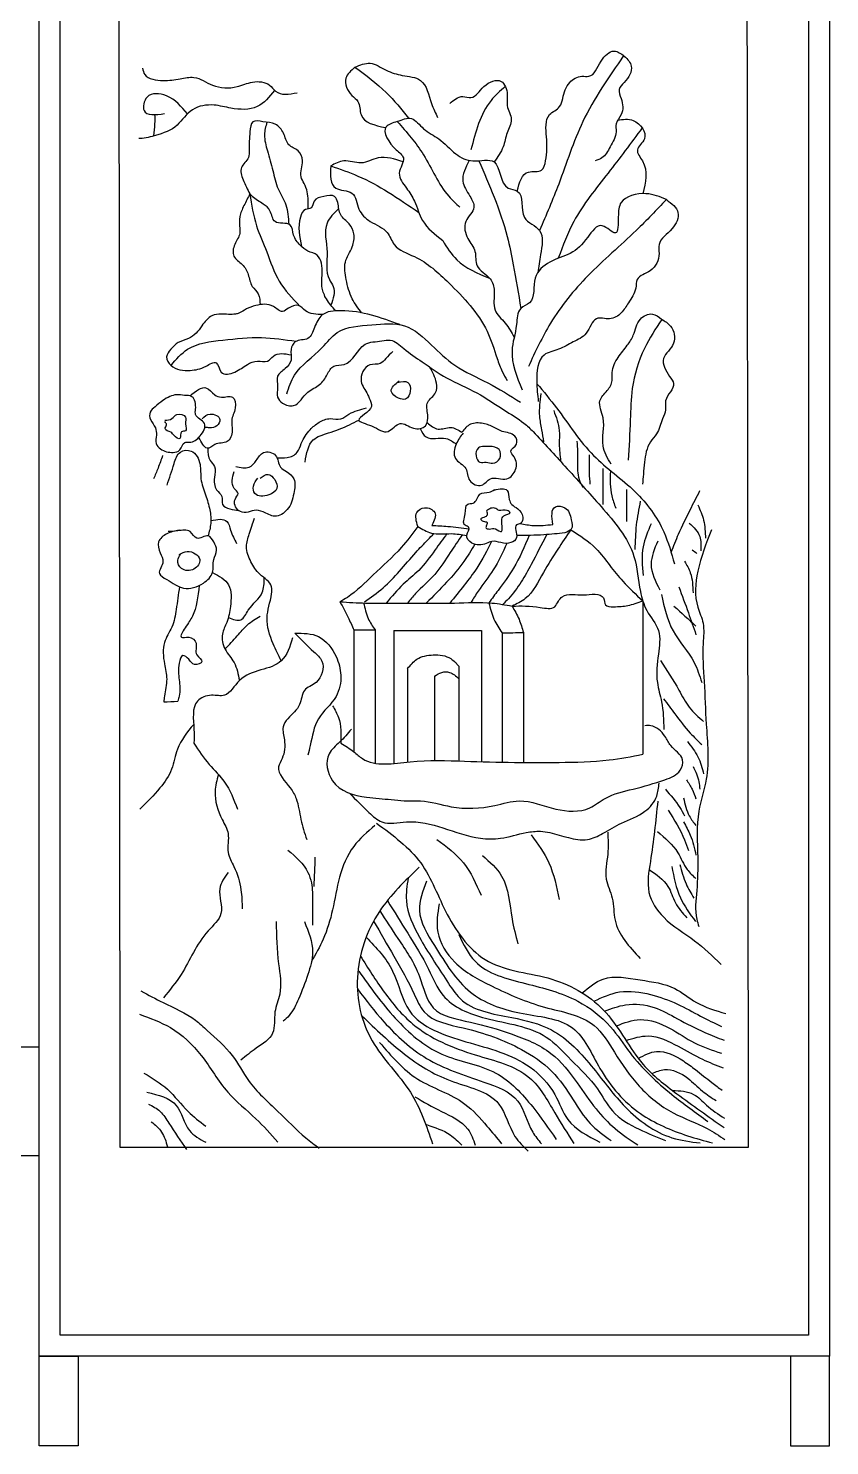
# Model space of a CAD drawing. Extents: x -66030 to 95157, y -13132 to 45879.
# Drawn here: x 18603 to 19360, y 3792 to 5132 of the extents above; entities that cross this region are included whole.
import ezdxf

# ---------------------------------------------------------------- set-up
doc = ezdxf.new("R2010")
doc.units = 0
doc.header["$LTSCALE"] = 100
doc.header["$MEASUREMENT"] = 0
doc.layers.add('7', color=105, linetype='CONTINUOUS')

msp = doc.modelspace()

# ---------------------------------------------------------------- linework, layer by layer
at = {"layer": '7'}
for p, q in [((19183.6, 4590.6), (19183.6, 4445.5)), ((18910.6, 4563.1), (18910.6, 4447.9)), ((18930.7, 4563.1), (18930.7, 4437)), ((18948.4, 4562.5), (19031.2, 4562.5)), ((18948.4, 4562.5), (18948.4, 4436.8)), ((19031.2, 4562.5), (19031.2, 4438.5)), ((19050.7, 4560.2), (19050.7, 4438.1)), ((19070.8, 4560.8), (19070.8, 4437.8)), ((18961.4, 4526.5), (18961.4, 4438.2)), ((18986.8, 4519.4), (18986.8, 4439.6)), ((19009.9, 4528.9), (19009.9, 4439.2))]:
    msp.add_line(p, q, dxfattribs=at)
for points in [[(18613.3, 5938), (19360.2, 5938), (19360.2, 3876.5), (18613.3, 3876.5)], [(18633.3, 5918), (19340.2, 5918), (19340.2, 3896.5), (18633.3, 3896.5)], [(18688.5, 5562.1), (19281.6, 5562.1), (19283.1, 4073.7), (18690, 4073.7)], [(18592.9, 4066.1), (18613.3, 4066.1), (18613.3, 4168.5), (18592.9, 4168.5)], [(18613.3, 3876.5), (18650.3, 3876.5), (18650.3, 3791.9), (18613.3, 3791.9)], [(19360.2, 3876.5), (19323.2, 3876.5), (19323.2, 3791.9), (19360.2, 3791.9)]]:
    msp.add_lwpolyline(points, close=True, dxfattribs=at)
for points in [[(19065.1, 4977.9), (19075.6, 4996), (19088, 4997.9), (19091.8, 5006.5), (19092.7, 5029.3), (19095.6, 5050.3), (19105.1, 5057.9), (19108, 5065.5), (19114.6, 5080.7), (19126.1, 5086.5), (19132.8, 5086.5), (19144.2, 5100.7), (19156.6, 5110.3), (19166.1, 5105.5), (19172.8, 5096), (19166.1, 5080.7), (19161.3, 5074.1), (19163.2, 5065.5), (19163.2, 5050.3), (19158.5, 5041.7), (19158.5, 5034.1), (19152.8, 5019.8), (19145.1, 5009.3), (19138.5, 5006.5)], [(19165.5, 5106), (19127, 5043.6), (19104.2, 4984.6), (19086.1, 4940.8)], [(18710.8, 5094.1), (18713.1, 5088.3), (18730.5, 5082.5), (18746.5, 5084), (18759.6, 5085.4), (18777.1, 5078.1), (18800.3, 5076.7), (18814.9, 5081), (18830.9, 5078.1), (18836.7, 5072.3), (18857.1, 5070.9)], [(18911.7, 5095), (18903.1, 5084.6), (18908.8, 5068.4), (18914.5, 5062.7), (18917.4, 5050.3), (18940.7, 5038)], [(18911.7, 5095), (18926, 5098.8), (18941.2, 5092.2), (18956.4, 5087.4), (18973.6, 5082.6), (18984.1, 5060.7), (18989.8, 5047.4)], [(18911.7, 5095), (18941.2, 5071.2), (18962.3, 5046.8)], [(19001.2, 5060.7), (19013.6, 5067.4), (19021.3, 5066.5), (19033.6, 5076.9), (19049.8, 5081.7), (19055.6, 5069.3), (19055.6, 5058.8), (19059.4, 5045.5), (19055.6, 5033.1), (19051.7, 5019.8), (19043.2, 5005.5)], [(18753.4, 5050.9), (18733.5, 5068), (18715.3, 5066.7), (18712.4, 5054.1), (18731.8, 5051.2)], [(19053.7, 5077), (19040.3, 5063.6), (19021.3, 5016.9)], [(18722.4, 5050.3), (18722.4, 5041.4), (18721.2, 5030.1)], [(18867.4, 4961.1), (18866.6, 4977.2), (18863.7, 4985.1), (18860.8, 4991.6), (18862.2, 5006.7), (18857.9, 5016.1), (18849.2, 5021.8), (18844.2, 5032.7), (18836.3, 5041.3), (18824.7, 5043.5), (18815.3, 5043.5), (18812.5, 5034.1), (18811.7, 5016.8), (18811, 5009.6), (18804.5, 5000.2), (18806, 4988.7), (18812.4, 4975.3)], [(18828.5, 5043), (18826.2, 5031.2), (18829, 5016.1), (18834.1, 4997.3), (18839.1, 4980), (18846.4, 4964.9), (18849.1, 4946.7)], [(18951.7, 5043.6), (18941.2, 5038.8), (18950.7, 5016.9), (18957.4, 5009.3), (18953.6, 4995), (18960.3, 4980.8), (18967.9, 4968.4), (18975.5, 4950.3), (18994.6, 4931.2)], [(18951.7, 5043.6), (18965, 5046.5), (18976.5, 5036.9), (18990.8, 5027.4), (19007, 5013.1), (19023.2, 5006.5), (19043.2, 5005.5), (19056.5, 4980.8), (19065.1, 4977.9), (19071.8, 4953.1), (19086.1, 4940.8), (19087, 4917.9), (19084.5, 4900.9)], [(18951.7, 5043.6), (18976.5, 5012.2), (19000.3, 4973.1), (19010.8, 4962.7)], [(19159.8, 5044.9), (19174.7, 5044.6), (19185.2, 5027.4), (19178.5, 5016.9), (19183.3, 5006.5), (19183.8, 4975.5)], [(19183, 5037.7), (19150.9, 4995), (19118.5, 4949.3), (19103.8, 4914.5)], [(18888.8, 5001.7), (18893.5, 4980.8), (18908.8, 4976), (18915.5, 4960.8), (18926, 4949.3), (18942.2, 4938.8), (18948.8, 4927.4), (18967.9, 4916), (19000.3, 4891.2), (19036.5, 4845.5), (19046, 4819.8), (19050.8, 4807.4), (19055.6, 4798.9)], [(18957.1, 5005.6), (18933.6, 5009.3), (18917.4, 5004.6), (18901.2, 5006.5), (18888.8, 5001.7)], [(18888.8, 5001.7), (18914.5, 4992.2), (18943.1, 4976.9), (18972, 4957.8)], [(19019.7, 5006.9), (19013.6, 4987.4), (19020.3, 4973.1), (19024.1, 4962.7), (19016.5, 4949.3), (19018.4, 4933.1), (19025.1, 4920.8), (19027, 4907.4), (19039.4, 4895), (19043.2, 4883.6), (19044.1, 4865.5), (19053.7, 4853.1), (19062.1, 4839.8)], [(19028.7, 5006.6), (19043.2, 4972.2), (19055.6, 4935), (19061.3, 4908.4), (19068.4, 4866.9)], [(18812.4, 4975.3), (18806.8, 4964.2), (18802.8, 4953.8), (18802.8, 4942.7), (18802.8, 4938), (18798.1, 4927.6), (18797.3, 4916.5), (18805.2, 4908.6), (18810.8, 4899), (18814.7, 4887.9), (18820.3, 4880.8), (18822, 4870.5)], [(18893.5, 4864.8), (18884.7, 4876), (18880.7, 4886.3), (18880.7, 4899.8), (18875.9, 4917.3), (18867.2, 4921.3), (18860, 4926.8), (18853.7, 4936.4), (18850.5, 4945.9), (18836.2, 4949.1), (18831.4, 4959.4), (18825.1, 4965.7), (18814.7, 4972.9), (18812.4, 4975.3)], [(18812.4, 4975.3), (18818.7, 4945.1), (18828.3, 4920.5), (18840.2, 4892.7), (18859.7, 4869.1)], [(18918, 4862.8), (18909.1, 4876.2), (18903.4, 4894.3), (18902.6, 4910.8), (18909.1, 4925.3), (18910.6, 4937.5), (18906.2, 4946.9), (18898.3, 4955.5), (18895.4, 4967.1), (18892.5, 4972.8), (18882.4, 4972.8), (18873.1, 4968.5), (18870.2, 4962), (18865.1, 4960.6), (18860.1, 4953.4), (18861.2, 4925.7)], [(19205.9, 4970), (19186.6, 4975.5), (19163.2, 4967.2), (19160.5, 4953.5), (19157.8, 4938.4), (19145.4, 4945.2), (19131.6, 4934.3), (19115.1, 4919.1), (19095.9, 4910.9), (19082.1, 4895.8), (19076.6, 4872.4), (19068.4, 4866.9), (19064.3, 4851.8), (19060.1, 4827.1), (19069.8, 4790)], [(18896.5, 4961.4), (18885.3, 4947.6), (18885.3, 4920.2), (18887.5, 4894.3), (18891.1, 4887.8), (18888.9, 4870)], [(19205.9, 4970), (19177.5, 4940.8), (19131.8, 4897.9), (19096.5, 4853.1), (19075.6, 4812.2)], [(19205.9, 4970), (19216.9, 4957.6), (19211.4, 4942.5), (19199, 4927.4), (19199, 4919.1), (19190.7, 4902.7), (19178.4, 4894.4), (19177, 4886.2), (19170.1, 4872.4), (19163.2, 4862.8), (19152.3, 4857.3), (19139.9, 4857.3), (19130.3, 4843.6), (19117.9, 4835.3), (19104.1, 4828.5), (19090.4, 4823), (19083.5, 4798.2), (19084.9, 4779)], [(18994.6, 4931.2), (19007.9, 4913.1), (19038.9, 4895.6)], [(18881.2, 4861.3), (18864.8, 4864.9), (18858.4, 4869.7), (18848.9, 4867.3), (18843.3, 4864.1), (18834.6, 4868.9), (18817.9, 4869.7), (18809.2, 4866.5), (18802, 4862.5), (18798.9, 4861.7), (18785.3, 4861.7), (18776.6, 4860.1), (18767.1, 4850.6), (18761.5, 4843.5), (18754.4, 4838.7), (18744.8, 4834.7), (18737.7, 4828.4), (18733.7, 4821.2), (18737.7, 4813.3), (18755.9, 4808.5), (18771, 4812.5), (18780.6, 4815.7), (18785.3, 4806.9), (18798.1, 4806.9), (18810, 4814.1), (18819.5, 4817.3), (18829, 4817.3), (18834.6, 4822), (18851.4, 4823.2)], [(18954.1, 4851.7), (18898.2, 4864.9), (18880.7, 4860.9), (18873.5, 4849), (18867.2, 4838.7), (18855.3, 4835.5), (18851.3, 4828.4), (18851.3, 4818.1), (18845.7, 4810.1), (18838.6, 4803), (18838.6, 4792.7), (18838.6, 4783.1), (18843.3, 4777.6), (18853.7, 4775.2), (18867.2, 4787.9), (18878.3, 4795), (18885.5, 4804.6), (18891.8, 4812.5), (18901.4, 4814.1), (18921.2, 4833.1), (18937.1, 4836.3), (18945.1, 4837.1), (18957.8, 4829.2), (18975.2, 4816.5), (18998.3, 4801.4), (19026.9, 4787.1), (19052.3, 4771.2), (19071.4, 4758.5), (19080.1, 4750.6)], [(18847.3, 4786.3), (18854.5, 4803.8), (18880.7, 4830), (18895, 4844.3), (18927.6, 4851.4), (18958.6, 4850.6), (18984, 4832.4), (19006.2, 4813.3), (19037.2, 4796.6), (19068.2, 4778.4)], [(19153.7, 4719.8), (19146.1, 4737), (19146.1, 4763.6), (19143.2, 4779.8), (19149.9, 4789.3), (19154.7, 4798.9), (19154.7, 4806.5), (19160.4, 4820.8), (19169, 4832.2), (19174.7, 4841.7), (19181.4, 4857), (19192.8, 4861.7), (19201.4, 4857), (19209.9, 4850.3), (19212.8, 4834.1), (19203.3, 4819.8), (19209, 4802.7), (19212.8, 4796), (19205.2, 4779.8), (19205.2, 4771.2), (19202.3, 4762.7), (19196.6, 4748.4), (19190.9, 4740.8), (19185.2, 4721.7), (19184.2, 4710.3), (19183.3, 4700.8)], [(19201.7, 4856.7), (19185.2, 4829.3), (19173.7, 4791.2), (19171.8, 4761.7), (19169.9, 4723.6)], [(18737.9, 4813.1), (18753.6, 4828.4), (18786.9, 4837.1), (18823.5, 4839.5), (18856.2, 4836)], [(18947.5, 4826.3), (18940.8, 4819.6), (18935.5, 4815.1), (18925.8, 4813.6), (18917.6, 4797.9), (18923.6, 4785.9), (18925.1, 4782.2), (18927.3, 4774.4), (18915.4, 4761.5), (18927.3, 4756), (18943, 4750.8), (18954.3, 4758.2), (18967, 4753.8), (18978.2, 4756), (18980.4, 4766.5), (18980.4, 4778.4), (18987.9, 4787.4), (18988.7, 4796.4), (18982.4, 4811.6)], [(18952, 4797.1), (18961.7, 4797.1), (18964, 4788.9), (18959.5, 4781.4), (18952.8, 4782.2), (18946, 4788.9), (18953.5, 4798.6)], [(18750.6, 4784.8), (18757.7, 4783.6), (18761.1, 4771.8), (18761.1, 4766.7), (18769.5, 4758.3), (18765.3, 4746.5), (18755.2, 4740.6), (18750.9, 4740.4), (18746.3, 4733.2), (18739.8, 4730.9), (18728, 4734.2), (18723.8, 4739.4), (18724.1, 4747.2), (18723.1, 4754.1), (18718.6, 4761.9), (18718.2, 4769.1), (18722.8, 4774), (18730, 4779.9), (18736.9, 4783.8), (18743.1, 4785.4), (18750.6, 4784.8)], [(18755.6, 4784.1), (18771.5, 4791.8), (18779.2, 4785.5), (18785.5, 4783.1), (18796.1, 4783.1), (18798.5, 4773), (18795.2, 4760.9), (18795.7, 4751.8), (18790.8, 4741.1), (18779.2, 4738.3), (18772, 4734.9), (18768.1, 4738.3), (18764.3, 4745)], [(19083.6, 4795.9), (19102.1, 4773), (19137.2, 4727.9), (19176.4, 4693.8), (19203.5, 4655.7), (19213.5, 4625.6)], [(19087.3, 4786.5), (19086, 4765.2), (19087.9, 4752.4), (19089.9, 4740.8)], [(18838, 4725.9), (18847.7, 4726), (18857.1, 4731), (18861, 4739.4), (18869.4, 4752.4), (18877.9, 4759.4), (18888.4, 4762.9), (18898.3, 4762.6), (18906, 4767.1), (18914.1, 4770.6), (18922.5, 4773.1)], [(19099.5, 4770.4), (19104.7, 4751.7), (19104.7, 4738.8), (19106, 4722.8)], [(18732, 4761.3), (18738.8, 4762.9), (18743.4, 4766.8), (18751.5, 4764.2), (18751.5, 4758), (18751.5, 4751.2), (18747.9, 4750.5), (18746.3, 4744), (18740.8, 4746.9), (18737.8, 4749.9), (18732.3, 4753.4), (18733.6, 4757), (18732, 4760)], [(18767.2, 4762.8), (18774.9, 4767.2), (18784.1, 4761.9), (18781.2, 4756.1), (18774.4, 4754.2), (18770.6, 4754.6)], [(18864.6, 4721.7), (18872.3, 4742.7), (18886.7, 4749.3), (18906.6, 4757.1), (18915.4, 4761.5)], [(18979.9, 4759.1), (18990.2, 4753), (19002.1, 4754.5), (19012.6, 4750)], [(19013.9, 4749.2), (19007.4, 4738.8), (19006.6, 4725.3), (19016.4, 4715.6), (19020.1, 4704.4), (19031.3, 4699.9), (19039.6, 4705.9), (19055.3, 4705.9), (19063.5, 4714.9), (19062, 4726.8), (19059, 4732.1), (19064.3, 4738.8), (19062.8, 4746.3), (19050.8, 4750.8), (19043.3, 4754.5), (19032.8, 4758.2), (19020.9, 4757.5), (19012.6, 4750)], [(18973.3, 4753.5), (18978.9, 4745.5), (18997.7, 4744), (19007.4, 4738.8)], [(19080.1, 4750.6), (19110.1, 4717.9), (19144.2, 4679.7), (19175.3, 4632.6), (19181.4, 4599.5), (19187.4, 4581.5), (19198.4, 4562.4), (19198.4, 4540.3), (19197.4, 4513.3), (19201.4, 4495.2), (19203.5, 4469.1)], [(18734.1, 4700.1), (18740.8, 4720.3), (18746.7, 4731.3), (18756.9, 4732.2), (18765.3, 4719.5), (18766.2, 4706), (18770.4, 4690.8), (18774.6, 4676.5), (18775.4, 4663.8), (18772.9, 4652)], [(18772.8, 4734.8), (18774.8, 4723.3), (18778.9, 4717.7), (18778.9, 4707.3), (18778.9, 4701.1), (18781, 4695.5), (18785.9, 4689.3), (18786.6, 4681.7), (18793.5, 4677.5), (18801.8, 4676.1)], [(18799.1, 4717.7), (18811.6, 4717), (18818.5, 4723.3), (18825.4, 4730.9), (18836.6, 4728.1), (18841.4, 4717), (18847, 4712.9), (18853.9, 4705.9), (18853.9, 4692.1), (18847.7, 4676.8), (18835.9, 4670.6), (18824.8, 4674.7), (18816.4, 4676.1), (18808.8, 4674), (18801.8, 4676.1), (18798.4, 4686.5), (18801.2, 4692.1), (18797.7, 4696.9), (18797.7, 4712.9)], [(19033.6, 4736.6), (19038.8, 4736.6), (19047.8, 4733.6), (19048.5, 4725.3), (19041.8, 4720.8), (19035.8, 4721.6), (19029.8, 4721.6), (19026.1, 4727.6), (19028.3, 4735.1), (19033.6, 4736.6)], [(19121.4, 4741.4), (19122.1, 4722.1), (19123.4, 4705.4), (19127.2, 4697.7)], [(18729.9, 4727.9), (18725.6, 4716.1), (18721.4, 4706)], [(19133, 4728.5), (19133, 4711.2), (19133.7, 4700.9)], [(18822, 4706.6), (18829.6, 4710.1), (18835.9, 4705.2), (18837.9, 4696.9), (18830.3, 4690.7), (18817.1, 4692.1), (18815.7, 4699), (18819.9, 4706.6)], [(19145.9, 4715.7), (19145.9, 4688.6), (19145.9, 4681.6)], [(19153, 4713.1), (19154.3, 4689.9), (19158.1, 4678.3)], [(19043.1, 4695.3), (19055.5, 4694.9), (19057.5, 4686.5), (19059.9, 4681.7), (19065.5, 4677.7), (19070.3, 4669.7), (19068.3, 4664), (19064.3, 4662.4), (19064.3, 4650.4), (19059.1, 4645.6), (19049.5, 4645.6), (19041, 4646.8), (19035.8, 4644.8), (19022.2, 4645.2), (19017.4, 4652.8), (19019.4, 4660), (19015.8, 4662), (19015.8, 4672.9), (19018.2, 4682.1), (19023.4, 4682.9), (19029.8, 4691.3), (19038.6, 4693.3), (19043.5, 4695.7)], [(19168.4, 4695.7), (19168.4, 4665.5)], [(19210.5, 4636.6), (19217.5, 4653.7), (19228.5, 4676.7), (19237.6, 4694.8)], [(18971.1, 4661), (18970.3, 4674.2), (18977.3, 4678.6), (18987, 4674.2), (18984.3, 4661.9)], [(19036, 4675.5), (19036.7, 4672.1), (19034.8, 4669.9), (19030.5, 4668), (19032.8, 4665.8), (19036.5, 4664.8), (19036, 4662), (19035.6, 4659.4), (19038.4, 4658.5), (19044.4, 4658.7), (19050.2, 4656.1), (19050.9, 4659.4), (19050.4, 4666.7), (19052.2, 4671), (19058.4, 4674), (19055.6, 4676.1), (19047.8, 4676.1), (19044.8, 4677.8), (19040.1, 4678.1), (19036.1, 4675.7)], [(19098.6, 4662.8), (19101.2, 4679.5), (19110, 4678.6), (19116.1, 4667.2), (19116.1, 4658.4), (19110, 4654.9)], [(19181.3, 4684.8), (19177.5, 4662.3), (19176.2, 4639.1)], [(19235.7, 4681.3), (19241.1, 4666.8), (19242.9, 4649.7)], [(18775.6, 4666.5), (18790.7, 4665.7), (18794.2, 4657.4), (18799.8, 4644.9)], [(18842.1, 4533.9), (18834.5, 4549.9), (18828.6, 4574.4), (18832.9, 4597.2), (18832.9, 4603.9), (18821.9, 4615.7), (18813.4, 4627.5), (18809.2, 4641.9), (18811.8, 4653.7), (18816.8, 4668.9)], [(19067.7, 4663.7), (19080.3, 4661.8), (19098.6, 4662.8)], [(19191.6, 4663.5), (19183.9, 4641.7), (19183.9, 4614.6)], [(19227.6, 4664.1), (19237.5, 4651.5), (19238.4, 4638)], [(18745.6, 4657.4), (18733.8, 4653.9), (18726.2, 4646.3), (18727.6, 4635.9), (18730.3, 4627.6), (18726.9, 4616.5), (18733.8, 4610.9), (18749.8, 4602.6), (18768.5, 4607.4), (18777.1, 4617.4), (18778.2, 4629.6), (18781, 4638.6), (18778.2, 4646.3), (18772.9, 4652), (18762.3, 4649.7), (18756, 4656), (18744.2, 4656.7), (18735.2, 4656)], [(18971.1, 4661), (18955.5, 4641.1), (18928.9, 4615.1), (18904.6, 4593.9), (18897.5, 4589.7)], [(18920.6, 4589.6), (18938.3, 4602.8), (18953.8, 4618.6), (18969.2, 4636.3), (18980.6, 4648.4), (18986.2, 4654.3)], [(18998.6, 4654.1), (18987.3, 4638.6), (18971.9, 4619.4), (18957.2, 4606.2), (18941.3, 4588.4)], [(19013.1, 4653.1), (19001.7, 4636.3), (18987, 4615.6), (18968.9, 4597.5), (18961.3, 4588.5)], [(18971.1, 4661), (18983.9, 4654.7), (19002.8, 4654.1), (19017.3, 4652.5)], [(18984.3, 4661.9), (18999.3, 4661), (19019.7, 4658.8)], [(19076.3, 4652.4), (19061.6, 4621.6), (19046.9, 4600.5), (19038.3, 4588.8)], [(19092.8, 4653.1), (19078.2, 4625), (19068.8, 4608.5), (19056.7, 4592.6), (19051.4, 4587.2)], [(19115.6, 4657.8), (19103.3, 4639.4), (19089.9, 4617.5), (19072.6, 4592.7), (19060.2, 4585.6)], [(19110, 4654.9), (19090.3, 4653), (19064.5, 4652.3)], [(19115.6, 4657.7), (19139.4, 4640), (19152.4, 4624), (19164.8, 4609.2), (19183.6, 4590.6)], [(19248.6, 4657.7), (19235.6, 4618.6), (19235.6, 4584.5), (19240.6, 4569.4), (19240.6, 4550.4), (19241.6, 4514.3), (19243.6, 4474.1), (19243.6, 4422), (19236.6, 4391.9), (19235.6, 4347.8), (19234.6, 4316.7), (19234.6, 4289.6), (19236.6, 4282.6)], [(18745.6, 4634.5), (18753.3, 4637.3), (18765.1, 4629.6), (18759.5, 4620.6), (18747.7, 4621.3), (18744.2, 4628.9), (18747, 4634.5)], [(19024.8, 4644.1), (19014.5, 4627.7), (18998.3, 4608.1), (18979, 4588.4)], [(19040.7, 4646.7), (19026.9, 4621.6), (19014.9, 4605.4), (19001.3, 4588.4)], [(19055.2, 4644.9), (19042.4, 4619.8), (19028.1, 4599.8), (19021.3, 4589)], [(19197.8, 4647), (19191.5, 4625.3), (19199.6, 4601)], [(19230.3, 4638.9), (19234.8, 4635.3)], [(19223.1, 4628), (19228.5, 4617.2), (19231.2, 4598.3)], [(18777.1, 4617.4), (18792.3, 4605.6), (18794, 4585.4), (18790.6, 4570.2), (18786.4, 4559.2), (18789, 4544.9), (18797.4, 4532.2), (18802.5, 4515.3)], [(18792.2, 4574.9), (18803.9, 4572.7), (18810.9, 4581.8), (18824.1, 4598.4), (18825.9, 4612.3)], [(18745.8, 4603.9), (18742.8, 4582.5), (18738.7, 4565.8), (18731.7, 4551.2), (18731.7, 4531.1), (18733.8, 4516.6), (18731.7, 4500.6), (18731, 4495.1)], [(18764.6, 4605.2), (18758.1, 4576.2), (18751.2, 4565.1), (18747.7, 4556.1), (18754.6, 4556.1), (18761.6, 4550.6), (18762.3, 4539.5), (18767.1, 4533.2), (18760.2, 4530.4), (18754.6, 4535.3), (18749.1, 4538.8), (18745.6, 4531.8), (18745.6, 4515.9), (18745.6, 4500.6), (18744.2, 4495.7)], [(19060.2, 4585.6), (19086.8, 4584.4), (19100.4, 4585), (19103.9, 4590.3), (19107.5, 4594.5), (19127.6, 4596.2), (19138.8, 4596.8), (19146.5, 4593.3), (19148.3, 4586.8), (19156, 4585), (19169.6, 4586.2), (19183.6, 4590.6)], [(19201.4, 4596.5), (19212.2, 4562.2), (19232.1, 4532.4), (19239.3, 4513.5)], [(19217.7, 4603.7), (19226.7, 4579.3), (19233.9, 4558.6)], [(18897.5, 4589.7), (18921.8, 4588.5), (18957.3, 4588.5), (19005.8, 4588.5), (19041.2, 4588.5), (19060.2, 4585.6)], [(18897.5, 4589.7), (18905.2, 4575), (18910.6, 4563.1)], [(18919.9, 4588.6), (18924.2, 4573.8), (18930.7, 4563.1)], [(19038.3, 4588.8), (19043, 4573.2), (19050.7, 4560.2)], [(19060.2, 4585.6), (19066.7, 4573.2), (19070.8, 4560.8)], [(19213.1, 4585.6), (19233.9, 4566.7)], [(18788.9, 4545.1), (18800.5, 4557.5), (18810.2, 4567.9), (18822, 4576.2)], [(18852.8, 4555.7), (18842.1, 4533.9), (18802.5, 4515.3), (18788.4, 4501.3), (18776.2, 4501.3), (18762.9, 4495.8), (18759.6, 4469.2), (18759.6, 4455.9)], [(18855, 4560.1), (18872.8, 4542.4), (18880.5, 4533.5), (18875, 4513.5), (18863.9, 4505.8), (18859.4, 4492.5), (18848.3, 4479.2), (18843.9, 4471.4), (18845, 4459.2), (18842.8, 4441.5), (18839.5, 4433.7), (18850.6, 4413.7), (18856.1, 4403.8), (18860.6, 4383.8), (18866.1, 4365)], [(18855, 4560.1), (18877.2, 4556.8), (18893.8, 4537.9), (18898.3, 4520.2), (18893.8, 4500.2), (18877.2, 4479.2), (18869.4, 4453.7), (18867.2, 4444.8)], [(18910.6, 4563.1), (18930.7, 4563.1)], [(19050.7, 4560.2), (19070.8, 4560.8)], [(18961.4, 4526.5), (18970.3, 4535.4), (18985.7, 4539.5), (19002.2, 4536), (19009.9, 4528.9)], [(19200.5, 4534.2), (19217.7, 4506.2), (19227.6, 4490), (19241.1, 4476.5)], [(18986.8, 4519.4), (18993.9, 4523), (19001, 4523), (19009.9, 4517)], [(18731, 4495.1), (18744.2, 4495.7)], [(18890.5, 4491.4), (18896.1, 4480.3), (18898.3, 4455.9)], [(19203.2, 4498.1), (19214, 4483.7), (19228.5, 4465.6), (19239.3, 4454.8)], [(18759.3, 4473.8), (18744, 4450.3), (18738.5, 4431.5), (18727.4, 4413.7), (18708.5, 4393.8)], [(18908.3, 4469.2), (18897.2, 4457), (18887.2, 4445.9), (18890.5, 4420.4), (18922.7, 4404.9), (18946, 4402.7), (18958.2, 4401.5), (18973.7, 4401.5), (19002.6, 4396), (19043.7, 4397.1), (19067, 4401.5), (19101.4, 4393.8), (19133.5, 4394.9), (19148, 4403.8), (19174.6, 4412.6), (19204.6, 4421.5), (19219, 4430.4), (19221.2, 4440.4), (19210.1, 4453.7), (19204.6, 4462.5), (19191.2, 4472.5), (19185.7, 4472.5)], [(18759.6, 4455.9), (18774, 4435.9), (18788.4, 4419.3), (18800.6, 4393.8)], [(18898.3, 4455.9), (18910.6, 4447.9), (18918.8, 4441.4), (18963.8, 4438.5), (19015.2, 4439), (19062.5, 4437.9), (19104.5, 4437.9), (19151.8, 4440.2), (19183.6, 4445.5)], [(19225.8, 4457.5), (19235.7, 4443.1), (19241.1, 4426.9)], [(18782.6, 4426.4), (18779.5, 4410.4), (18786.2, 4383.8), (18791.8, 4370.5), (18791.8, 4352.8), (18797.3, 4339.4), (18804, 4317.3), (18805.1, 4299.5)], [(19231.2, 4434.1), (19236.6, 4419.6), (19237.5, 4412.4)], [(18906.6, 4408.7), (18924.9, 4390.5), (18937.1, 4381.6), (18960.4, 4381.6), (18994.8, 4376), (19030.3, 4366.1), (19049.2, 4366.1), (19073.6, 4371.6), (19086.9, 4372.7), (19122.4, 4365), (19131.3, 4365), (19145.7, 4370.5), (19163.5, 4380.5), (19185.7, 4391.6), (19196.8, 4406), (19199, 4418.2)], [(19205, 4412.4), (19218.6, 4395.3), (19223.1, 4387.2)], [(19224.9, 4421.4), (19230.3, 4412.4), (19233.9, 4403.4)], [(19197.8, 4401.2), (19190.8, 4344.2), (19189.5, 4315), (19203.4, 4291.4), (19232.6, 4269.2), (19257.6, 4246.9)], [(19222.2, 4404.3), (19227.6, 4387.2), (19233.9, 4378.1)], [(19207.7, 4392.6), (19223.1, 4364.6), (19226.7, 4354.7)], [(19222.2, 4381.7), (19228.5, 4369.1), (19233.9, 4350.2)], [(18930.5, 4378.3), (18910.5, 4358.3), (18897.2, 4329.5), (18890.5, 4298.4), (18881.6, 4270.7), (18870.5, 4249.6)], [(18932.1, 4380.4), (18973.8, 4342.8), (18998.9, 4294.2), (19037.8, 4249.7), (19097.6, 4233), (19149.1, 4201), (19183.9, 4152.4), (19215.9, 4124.6), (19260.4, 4092.6)], [(19078.2, 4369.3), (19094.9, 4342.8), (19104.6, 4308.1)], [(19150.5, 4372), (19150.5, 4351.2), (19149.1, 4327.6), (19154.7, 4309.5), (19157.5, 4288.6), (19181.1, 4252.5)], [(19197.4, 4372.5), (19216.8, 4352.5), (19225.5, 4336.7), (19233.8, 4328)], [(18848.3, 4355), (18867.2, 4333.9), (18870.5, 4323.9), (18871.6, 4306.2), (18871.6, 4284)], [(18989.1, 4365.1), (19014.2, 4342.8), (19030.9, 4312.3)], [(18873.9, 4348.3), (18872.8, 4320.6)], [(19032.3, 4349.8), (19050.3, 4330.3), (19060.1, 4290), (19065.6, 4266.4)], [(19218.5, 4341.4), (19224.6, 4323), (19231.8, 4309.5)], [(18791.8, 4333.9), (18784, 4318.4), (18785.1, 4295.1), (18772.9, 4278.5), (18747.4, 4237.4), (18730.7, 4215.3)], [(18972.4, 4338.7), (18934.9, 4297), (18914, 4234.4), (18927.9, 4174.6), (18964.1, 4126), (18985, 4077.3)], [(18961.9, 4328.5), (18960.3, 4307.2), (18972.6, 4272.6), (18998.6, 4231.2), (19011, 4214.6), (19059.8, 4196.6), (19097.5, 4184.9), (19137, 4148.5), (19167.3, 4112), (19211.2, 4083), (19237.8, 4078.1)], [(19189.6, 4336.6), (19207.4, 4320.6), (19214.5, 4305.2), (19225.2, 4291)], [(19211, 4339.5), (19219.2, 4309.9), (19233.4, 4287.5)], [(18979.4, 4325.7), (18972.6, 4297.9), (18986.9, 4264.6), (19020.8, 4220.7), (19067.2, 4201), (19117.3, 4186.8), (19143.2, 4148.5), (19181.5, 4105.9), (19226, 4084.9), (19249.5, 4078.1)], [(18942.4, 4307.2), (18961.5, 4276.3), (18981.3, 4242.3), (18994.9, 4217.6), (19035.1, 4196), (19092.5, 4178.1), (19116, 4156.5), (19140.7, 4129.3), (19155, 4108.3), (19180.3, 4091), (19205, 4080.5)], [(18991.2, 4304.1), (18989.9, 4277.5), (19006, 4249.1), (19041.2, 4226.3), (19090.7, 4206.5), (19137.6, 4189.2), (19156.8, 4163.9), (19180.3, 4131.8), (19212.4, 4106.5), (19244.6, 4091.7), (19261.2, 4081.2)], [(18929.3, 4287.8), (18948.5, 4254.7), (18967.7, 4218.9), (18977, 4202.2), (19014, 4186.8), (19069.1, 4166.4), (19097.5, 4146), (19117.9, 4118.8), (19133.9, 4096.6), (19153.7, 4080.5)], [(18935.2, 4297.5), (18952.2, 4271.4), (18972.6, 4235.6), (18985.6, 4205.9), (19020.8, 4192.3), (19059.2, 4181.2), (19096.9, 4162.7), (19121.6, 4134.9), (19139.5, 4110.2), (19157.4, 4091.7), (19179.1, 4076.2)], [(18837.2, 4287.3), (18839.5, 4247.4), (18840.6, 4218.6), (18836.1, 4201.9), (18833.9, 4182), (18818.4, 4167.6), (18804, 4156.5)], [(18863.9, 4287.3), (18871.6, 4258.5), (18867.2, 4237.4), (18858.3, 4214.1), (18849.5, 4198.6), (18843.9, 4193.1)], [(19009.7, 4275.1), (19025.2, 4249.8), (19072.8, 4228.8), (19122.2, 4212.1), (19153.1, 4188), (19171.6, 4163.3), (19211.2, 4123.8), (19245.2, 4098.5)], [(18922.3, 4272.7), (18947.3, 4240.5), (18963.4, 4202.8), (19016.5, 4173.8), (19077.1, 4149.7), (19100.6, 4123.8), (19112.9, 4100.3), (19143.2, 4078.7)], [(18916.8, 4254.8), (18939.3, 4220.7), (18966.5, 4190.5), (19025.2, 4161.4), (19076.5, 4139.8), (19100.6, 4106.5), (19118.5, 4077.5)], [(18915.2, 4240.5), (18949.8, 4196), (18993.7, 4162.1), (19044.8, 4144.1), (19079.6, 4112.1), (19101.8, 4081.5)], [(19126.4, 4220), (19146.2, 4233), (19181.2, 4232.2), (19213.9, 4224.1), (19234.3, 4211), (19262, 4200.4)], [(18709.5, 4221.9), (18730.4, 4210.8), (18761, 4194.1), (18772.1, 4184.4), (18795.8, 4160.7), (18811.1, 4137.1), (18838.9, 4107.9), (18865.3, 4082.9), (18877.8, 4073.2)], [(18914, 4223.7), (18939, 4192.7), (18979.4, 4158), (19033.6, 4135.7), (19065.6, 4117.6), (19079.6, 4088.4), (19087.9, 4077.3)], [(19137.5, 4212.1), (19161.7, 4220.8), (19191, 4218.4), (19216.3, 4209.4), (19238.3, 4198), (19257.9, 4188.2)], [(19147.6, 4202.7), (19167.4, 4208.6), (19194.3, 4206.1), (19216.3, 4195.5), (19242.4, 4182.5), (19260.4, 4175.2)], [(18708.1, 4199.7), (18737.3, 4187.1), (18766.5, 4160.7), (18791.6, 4126), (18818, 4101), (18838.9, 4078.7)], [(18918.2, 4198.3), (18958.5, 4162.1), (19001.6, 4137.1), (19047.6, 4114.9), (19062.9, 4084.3), (19075.4, 4070.4)], [(19158.7, 4188.8), (19181.2, 4194.7), (19209, 4186.6), (19232.6, 4172.7), (19257.9, 4162.9)], [(18934.9, 4173.2), (18971, 4138.5), (19015.6, 4114.9), (19036.4, 4094), (19050.3, 4077.3)], [(19167.8, 4175), (19188.6, 4179.2), (19217.1, 4169.5), (19240, 4157.2), (19259.5, 4149.1)], [(19179.4, 4157.9), (19196.7, 4164.6), (19222, 4155.6), (19233.4, 4147.4), (19248.9, 4135.2), (19258.7, 4127.9)], [(18712.3, 4144.1), (18734.5, 4128.8), (18754, 4107.9), (18770.7, 4094)], [(19192.3, 4143.7), (19204.1, 4147.4), (19226.1, 4139.3), (19240, 4127.1), (19253, 4118.1)], [(19211.6, 4127.8), (19231.7, 4124), (19243.8, 4113.9), (19260.9, 4101.4)], [(18715.1, 4126), (18742.9, 4113.5), (18755.4, 4089.8), (18770.7, 4078.7)], [(18716.5, 4114.9), (18727.6, 4107.9), (18735.9, 4096.8), (18752.6, 4071.8)], [(18968.3, 4121.8), (18993.3, 4107.9), (19018.3, 4091.2), (19025.3, 4075.9)], [(18719.2, 4098.2), (18729, 4088.4), (18734.5, 4074.5)], [(18979.4, 4095.4), (19001.6, 4085.7), (19012.8, 4075.9)]]:
    msp.add_spline(points, degree=3, dxfattribs=at)
msp.add_open_spline([(18835.8, 5073.1), (18830.8, 5067), (18820.4, 5054.1), (18796.8, 5055.1), (18777.5, 5060.7), (18756.5, 5057.6), (18743.6, 5037.2), (18728.4, 5031.7), (18711.3, 5027.4), (18707.4, 5027.7)], degree=3, knots=[0, 0, 0, 0, 28.259971, 59.297997, 79.675029, 105.770133, 131.536477, 161.702268, 176.665691, 176.665691, 176.665691, 176.665691], dxfattribs=at)

doc.saveas('drawing.dxf')
